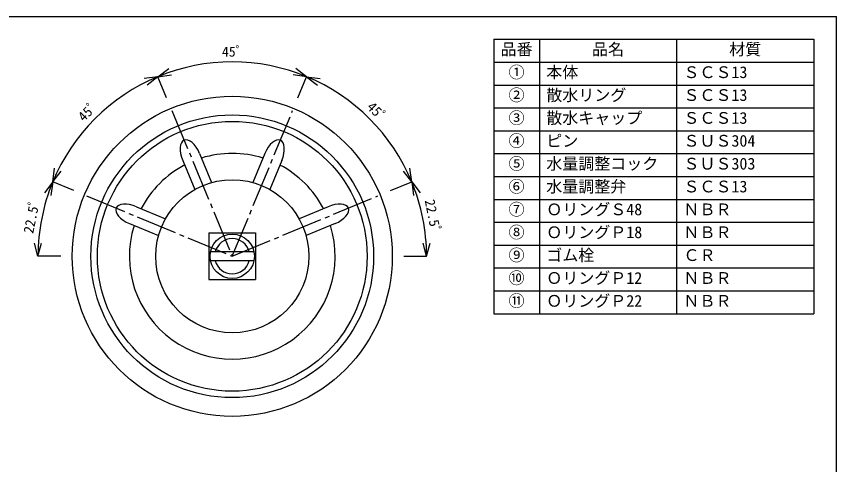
# Model space of a CAD drawing. Units: millimetres, scale not verified. Extents: x -140 to 140, y -97 to 99.
# Drawn here: x -39.3 to 140.1, y 1.1 to 99.1 of the extents above; entities that cross this region are included whole.
import ezdxf
from ezdxf.enums import TextEntityAlignment as Align

# ---------------------------------------------------------------- set-up
doc = ezdxf.new("R2010")
doc.units = ezdxf.units.MM
doc.linetypes.add('CHAIN2', pattern=[12, 9, -1, 1, -1])
for name, color, linetype in [('0-0_図面枠', 7, 'Continuous'), ('0-1_ノズル', 3, 'Continuous'), ('0-6', 4, 'Continuous'), ('0-8', 7, 'Continuous')]:
    doc.layers.add(name, color=color, linetype=linetype)
doc.styles.add('ＭＳ ゴシック', font='')
doc.styles.get('ＭＳ ゴシック').set_extended_font_data('MS Gothic')

msp = doc.modelspace()

# ---------------------------------------------------------------- linework, layer by layer
at = {"layer": '0-0_図面枠', "color": 5}
msp.add_line((-139.949, 99.1), (140.051, 99.1), dxfattribs=at)
msp.add_lwpolyline([(-139.949, 99.1), (-139.949, -96.9), (140.051, -96.9), (140.051, 99.1)], dxfattribs=at)
at = {"layer": '0-1_ノズル', "color": 7}
for p, q in [((0.724, 69.128), (3.353, 62.781)), ((15.015, 69.128), (12.386, 62.781)), ((-2.971, 67.597), (-0.342, 61.25)), ((18.71, 67.597), (16.081, 61.25)), ((-13.076, 57.492), (-6.729, 54.863)), ((28.815, 57.492), (22.468, 54.863)), ((-14.607, 53.797), (-8.26, 51.168)), ((30.346, 53.797), (23.999, 51.168))]:
    msp.add_line(p, q, dxfattribs=at)
at = {"layer": '0-1_ノズル', "color": 7, "linetype": 'CHAIN2'}
for p, q in [((-24.004, 59.854), (7.869, 46.651)), ((7.869, 46.651), (39.743, 59.854))]:
    msp.add_line(p, q, dxfattribs=at)
at = {"layer": '0-1_ノズル'}
for p, q in [((2.769, 51.751), (2.769, 41.551)), ((2.769, 41.551), (12.969, 41.551))]:
    msp.add_line(p, q, dxfattribs=at)
at = {"layer": '0-1_ノズル', "color": 4}
for p, q in [((12.615, 47.651), (3.124, 47.651)), ((12.615, 45.651), (3.124, 45.651))]:
    msp.add_line(p, q, dxfattribs=at)
at = {"layer": '0-1_ノズル', "color": 7, "linetype": 'CHAIN2'}
msp.add_lwpolyline([(-5.333, 78.525), (7.869, 46.651), (21.072, 78.525)], dxfattribs=at)
at = {"layer": '0-1_ノズル'}
msp.add_lwpolyline([(2.769, 51.751), (12.969, 51.751), (12.969, 41.551)], dxfattribs=at)
for radius in [29.5, 16.75]:
    msp.add_circle((7.869, 46.651), radius, dxfattribs=at)
at = {"layer": '0-1_ノズル', "color": 4}
msp.add_circle((7.869, 46.651), 4.85, dxfattribs=at)
at = {"layer": '0-1_ノズル'}
for start, end in [(72.59969, 107.40031), (117.36451, 152.40031), (27.59969, 62.40031), (162.59969, 17.40031)]:
    msp.add_arc((7.869, 46.651), 22.5, start, end, dxfattribs=at)
at = {"layer": '0-1_ノズル', "color": 4}
for start, end in [(15.05465, 164.94535), (195.05465, 344.94535)]:
    msp.add_arc((7.869, 46.651), 3.85, start, end, dxfattribs=at)
at = {"layer": '0-1_ノズル', "color": 7}
for centre, major_axis in [((-1.124, 68.362), (-1.531, 3.696)), ((16.863, 68.362), (1.531, 3.696)), ((-13.842, 55.644), (-3.696, 1.531)), ((29.581, 55.644), (3.696, 1.531))]:
    msp.add_ellipse(centre, major_axis=major_axis, ratio=0.5, start_param=4.712389, end_param=7.8539816, dxfattribs=at)
at = {"layer": '0-6'}
for p, q in [((-8.395, 85.916), (-6.015, 87.742)), ((-8.395, 85.916), (-5.42, 86.308)), ((24.134, 85.916), (21.159, 86.308)), ((24.134, 85.916), (21.753, 87.742)), ((-8.395, 85.916), (-11.369, 85.525)), ((-8.395, 85.916), (-10.775, 84.09)), ((-6.481, 81.297), (-8.395, 85.916)), ((-6.481, 81.297), (-8.395, 85.916)), ((22.22, 81.297), (24.134, 85.916)), ((22.22, 81.297), (24.134, 85.916)), ((24.134, 85.916), (27.108, 85.525)), ((24.134, 85.916), (26.514, 84.09)), ((-31.395, 62.915), (-31.004, 65.89)), ((-31.395, 62.915), (-29.569, 65.295)), ((47.134, 62.915), (45.308, 65.295)), ((47.134, 62.915), (46.743, 65.89)), ((-31.395, 62.915), (-33.222, 60.535)), ((-31.395, 62.915), (-31.787, 59.941)), ((-26.776, 61.002), (-31.395, 62.915)), ((-26.776, 61.002), (-31.395, 62.915)), ((42.515, 61.002), (47.134, 62.915)), ((42.515, 61.002), (47.134, 62.915)), ((47.134, 62.915), (48.961, 60.535)), ((47.134, 62.915), (47.526, 59.941)), ((-34.631, 46.651), (-35.407, 49.549)), ((-34.631, 46.651), (-33.854, 49.549)), ((50.369, 46.651), (49.593, 49.549)), ((50.369, 46.651), (51.146, 49.549)), ((-29.631, 46.651), (-34.631, 46.651)), ((45.369, 46.651), (50.369, 46.651))]:
    msp.add_line(p, q, dxfattribs=at)
at = {"layer": '0-6', "color": 3}
for radius in [35, 30.915, 29.5]:
    msp.add_circle((7.869, 46.651), radius, dxfattribs=at)
at = {"layer": '0-6'}
for start, end in [(67.5, 112.5), (112.5, 157.5), (22.5, 67.5), (157.5, 180), (360, 22.5)]:
    msp.add_arc((7.869, 46.651), 42.5, start, end, dxfattribs=at)
at = {"layer": '0-8', "color": 5}
for p, q in [((65.051, 94.1), (65.051, 34.1)), ((65.051, 94.1), (135.051, 94.1)), ((75.051, 94.1), (75.051, 34.1)), ((105.051, 94.1), (105.051, 34.1)), ((135.051, 94.1), (135.051, 34.1)), ((65.051, 89.1), (135.051, 89.1)), ((65.051, 84.1), (135.051, 84.1)), ((65.051, 79.1), (135.051, 79.1)), ((65.051, 74.1), (135.051, 74.1)), ((65.051, 69.1), (135.051, 69.1)), ((65.051, 64.1), (135.051, 64.1)), ((65.051, 59.1), (135.051, 59.1)), ((65.051, 54.1), (135.051, 54.1)), ((65.051, 49.1), (135.051, 49.1)), ((65.051, 44.1), (135.051, 44.1)), ((65.051, 39.1), (135.051, 39.1)), ((65.051, 34.1), (135.051, 34.1))]:
    msp.add_line(p, q, dxfattribs=at)

# ---------------------------------------------------------------- texts
at = {"layer": '0-6', "color": 7, "style": 'ＭＳ ゴシック'}
msp.add_text('45ﾟ', height=2.199, dxfattribs=at).set_placement((5.619, 89.651), align=Align.BOTTOM_LEFT)
for s, rotation, p in [('45ﾟ', 45, (-24.127, 75.466)), ('45ﾟ', 315, (36.684, 78.648)), ('22.5ﾟ', 78.75, (-35.036, 51.362)), ('22.5ﾟ', 281.25, (49.312, 58.718))]:
    msp.add_text(s, height=2.199, rotation=rotation, dxfattribs=at).set_placement(p, align=Align.BOTTOM_LEFT)
at = {"layer": '0-8', "style": 'ＭＳ ゴシック'}
for s, p in [('品番', (66.551, 89.85)), ('品名', (86.551, 89.85)), ('材質', (116.551, 89.85)), ('①', (68.301, 84.85)), ('本体', (76.551, 84.85)), ('ＳＣＳ13', (106.551, 84.85)), ('②', (68.301, 79.85)), ('散水リング', (76.551, 79.85)), ('ＳＣＳ13', (106.551, 79.85)), ('③', (68.301, 74.85)), ('散水キャップ', (76.551, 74.85)), ('ＳＣＳ13', (106.551, 74.85)), ('④', (68.301, 69.85)), ('ピン', (76.551, 69.85)), ('ＳＵＳ304', (106.551, 69.85)), ('⑤', (68.301, 64.85)), ('水量調整コック', (76.551, 64.85)), ('ＳＵＳ303', (106.551, 64.85)), ('⑥', (68.301, 59.85)), ('水量調整弁', (76.551, 59.85)), ('ＳＣＳ13', (106.551, 59.85)), ('⑦', (68.301, 54.85)), ('ＯリングＳ48', (76.551, 54.85)), ('ＮＢＲ', (106.551, 54.85)), ('⑧', (68.301, 49.85)), ('ＯリングＰ18', (76.551, 49.85)), ('ＮＢＲ', (106.551, 49.85)), ('⑨', (68.301, 44.85)), ('ゴム栓', (76.551, 44.85)), ('ＣＲ', (106.551, 44.85)), ('⑩', (68.301, 39.85)), ('ＯリングＰ12', (76.551, 39.85)), ('ＮＢＲ', (106.551, 39.85)), ('⑪', (68.301, 34.85)), ('ＯリングＰ22', (76.551, 34.85)), ('ＮＢＲ', (106.551, 34.85))]:
    msp.add_text(s, height=2.566, dxfattribs=at).set_placement(p, align=Align.BOTTOM_LEFT)

doc.saveas('drawing.dxf')
